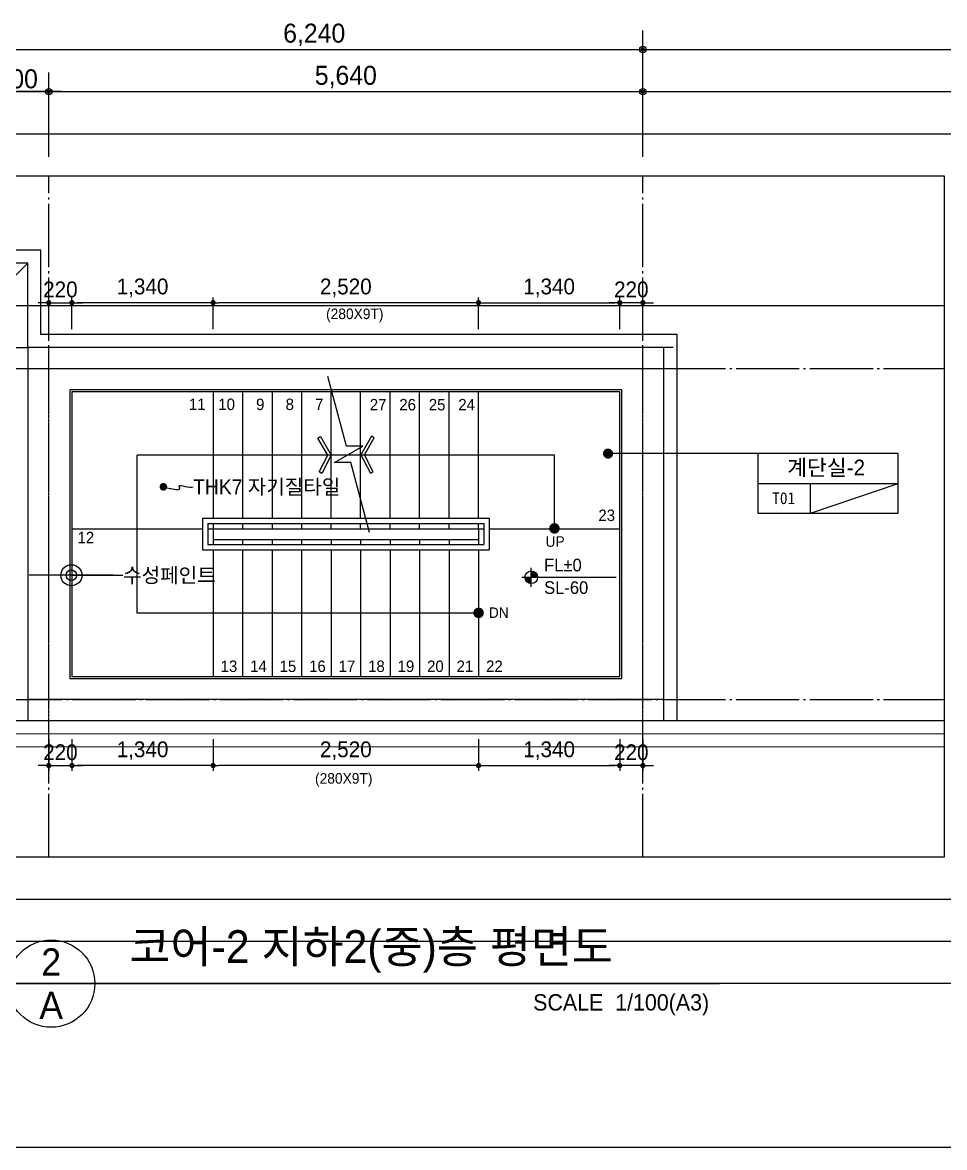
# Model space of a CAD drawing. Header units: millimetres. Extents: x 252711992 to 505989238, y 504776675 to 1009617600.
# Drawn here: x 252946679 to 252955433, y 504818337 to 504829013 of the extents above; entities that cross this region are included whole.
import ezdxf
from ezdxf.enums import TextEntityAlignment as Align
from ezdxf.xclip import XClip

# ---------------------------------------------------------------- set-up
doc = ezdxf.new("R2010")
doc.units = ezdxf.units.MM
doc.header["$XCLIPFRAME"] = 0
doc.linetypes.add('CEN', pattern=[35, 30, -2, 1, -2])
for name, color, linetype in [('$ZCDB_AUDIT_GENERATED_600D18', 7, 'Continuous'), ('0KD DIM', 7, 'Continuous'), ('4A.TEC CEN', 1, 'CEN'), ('4A.TEC CEN 보조1', 14, 'CEN'), ('4A.TEC ELE 4', 9, 'Continuous'), ('4A.TEC IND', 7, 'Continuous'), ('4A.TEC TEXT', 7, 'Continuous'), ('4A.TEC TEXT 1', 3, 'Continuous'), ('4A.TEC TEXT 2', 3, 'Continuous'), ('4A.TEC 기둥', 2, 'Continuous'), ('4A.TEC 마감선 2', 5, 'Continuous'), ('4A.TEC 벽체 1', 2, 'Continuous'), ('4A.TEC 벽체 3', 4, 'Continuous'), ('4A.TEC 벽체 4', 7, 'Continuous'), ('4A.TEC 심볼', 7, 'Continuous'), ('CEN', 1, 'CEN'), ('LEV', 7, 'Continuous'), ('ROM', 7, 'Continuous'), ('SYM', 1, 'Continuous'), ('TEXT', 7, 'Continuous'), ('㈜SE&C TEXT', 7, 'Continuous')]:
    doc.layers.add(name, color=color, linetype=linetype)
doc.layers.add('DEFPOINT', color=135, linetype='Continuous', plot=False)
doc.styles.add('1', font='')
doc.styles.add('나눔고딕', font='')
doc.styles.add('돋움', font='')
doc.styles.add('돋음체', font='')
doc.styles.get('1').set_extended_font_data('DotumChe')
doc.styles.get('나눔고딕').set_extended_font_data('Dotum')
doc.styles.get('돋움').set_extended_font_data('Dotum')
doc.styles.get('돋음체').set_extended_font_data('Dotum')
doc.dimstyles.new('DIM_600(외부치수)', dxfattribs={"dimscale": 400, "dimtxt": 3.3, "dimasz": 1, "dimexe": 2, "dimexo": 2, "dimgap": 1, "dimtad": 1, "dimdec": 0, "dimdsep": 46, "dimlunit": 6, "dimtxsty": '나눔고딕', "dimblk1": 'DIMDOT', "dimblk2": 'DIMDOT', "dimsah": 1, "dimcen": 2.5, "dimdle": 1.5, "dimclrd": 8, "dimclre": 8, "dimclrt": 3, "dimadec": 0, "dimazin": 0, "dimtfac": 1, "dimtdec": 0, "dimtix": 1, "dimtmove": 2, "dimatfit": 3, "dimldrblk": 'DIMDOT', "dimfxl": 1, "dimtvp": 1, "dimtolj": 1, "dimtzin": 0, "dimarcsym": 0})
doc.dimstyles.new('DIM_80(외부치수)', dxfattribs={"dimscale": 40, "dimtxt": 3.3, "dimasz": 1, "dimexe": 2, "dimexo": 2, "dimgap": 1, "dimtad": 1, "dimdec": 0, "dimdsep": 46, "dimlunit": 6, "dimtxsty": '돋움', "dimblk1": 'DIMDOT', "dimblk2": 'DIMDOT', "dimsah": 1, "dimcen": 2.5, "dimdle": 1.5, "dimclrd": 1, "dimclre": 7, "dimclrt": 2, "dimadec": 0, "dimazin": 0, "dimtfac": 1, "dimtdec": 0, "dimtix": 1, "dimtmove": 2, "dimatfit": 3, "dimldrblk": 'DIMDOT', "dimfxl": 1, "dimtvp": 1, "dimtolj": 1, "dimtzin": 0, "dimarcsym": 0})
doc.dimstyles.new('KD DIM 1', dxfattribs={"dimscale": 50, "dimtxt": 3, "dimasz": 1, "dimexe": 1, "dimexo": 1, "dimgap": 1, "dimtad": 1, "dimdec": 0, "dimzin": 0, "dimdsep": 46, "dimlunit": 6, "dimtxsty": '돋음체', "dimblk": 'DOT', "dimcen": 3, "dimdle": 1, "dimclrd": 256, "dimclre": 256, "dimclrt": 3, "dimazin": 0, "dimtfac": 1, "dimtdec": 0, "dimtix": 1, "dimtmove": 2, "dimatfit": 3, "dimldrblk": 'OBLIQUE', "dimfxl": 1, "dimtvp": 0.8333, "dimtolj": 1, "dimtzin": 0, "dimarcsym": 0})

# ---------------------------------------------------------------- blocks, each defined once
blk = doc.blocks.new('DIMDOT')
at = {"color": 0}
blk.add_line((-2, 0), (2, 0), dxfattribs=at)
for radius in [0.5, 0.25]:
    blk.add_circle((0, 0), radius, dxfattribs=at)
blk = doc.blocks.new('*D189')
at = {"layer": '$ZCDB_AUDIT_GENERATED_600D18', "color": 8, "lineweight": -2, "transparency": 16777216}
for p, q in [((252946329, 504827737), (252946329, 504828937)), ((252952569, 504827737), (252952569, 504828937)), ((252946389, 504828757), (252952509, 504828757))]:
    blk.add_line(p, q, dxfattribs=at)
at = {"layer": 'Defpoints', "color": 0, "transparency": 16777216}
for p in [(252952569, 504828757), (252946329, 504827557), (252952569, 504827557, 0)]:
    blk.add_point(p, dxfattribs=at)
at = {"layer": '$ZCDB_AUDIT_GENERATED_600D18', "color": 8, "lineweight": -2, "transparency": 16777216, "xscale": 60, "yscale": 60, "zscale": 60, "rotation": 180}
blk.add_blockref('DIMDOT', (252946329, 504828757), dxfattribs=at)
at = {"layer": '$ZCDB_AUDIT_GENERATED_600D18', "color": 8, "lineweight": -2, "transparency": 16777216, "xscale": 60, "yscale": 60, "zscale": 60}
blk.add_blockref('DIMDOT', (252952569, 504828757), dxfattribs=at)
at = {"layer": '$ZCDB_AUDIT_GENERATED_600D18', "color": 3, "transparency": 16777216, "insert": (252949449, 504828895), "char_height": 180, "attachment_point": 5, "style": '나눔고딕'}
blk.add_mtext('\\A1;6,240', dxfattribs=at)
blk = doc.blocks.new('*D190')
at = {"layer": '$ZCDB_AUDIT_GENERATED_600D18', "color": 8, "lineweight": -2, "transparency": 16777216}
for p, q in [((252946329, 504827737, 0), (252946329, 504828537, 0)), ((252946929, 504827737, 0), (252946929, 504828537, 0)), ((252946869, 504828357, 0), (252946389, 504828357, 0))]:
    blk.add_line(p, q, dxfattribs=at)
at = {"layer": 'Defpoints', "color": 0, "transparency": 16777216}
for p in [(252946329, 504828357, 0), (252946329, 504827557, 5000), (252946929, 504827557, 0)]:
    blk.add_point(p, dxfattribs=at)
at = {"layer": '$ZCDB_AUDIT_GENERATED_600D18', "color": 8, "lineweight": -2, "transparency": 16777216, "xscale": 60, "yscale": 60, "zscale": 60, "rotation": 180}
blk.add_blockref('DIMDOT', (252946329, 504828357, 0), dxfattribs=at)
at = {"layer": '$ZCDB_AUDIT_GENERATED_600D18', "color": 8, "lineweight": -2, "transparency": 16777216, "xscale": 60, "yscale": 60, "zscale": 60}
blk.add_blockref('DIMDOT', (252946929, 504828357, 0), dxfattribs=at)
at = {"layer": '$ZCDB_AUDIT_GENERATED_600D18', "color": 3, "transparency": 16777216, "insert": (252946629, 504828477, 0), "char_height": 180, "attachment_point": 5, "style": '나눔고딕'}
blk.add_mtext('\\A1;600', dxfattribs=at)
blk = doc.blocks.new('dwgFD3B')
at = {"layer": '4A.TEC CEN', "color": 250, "ltscale": 500}
blk.add_line((49194.51, -103936.83, -3333.33), (358000, -103936.83, -3333.33), dxfattribs=at)
blk = doc.blocks.new('*D188')
at = {"layer": '$ZCDB_AUDIT_GENERATED_600D18', "color": 8, "lineweight": -2, "transparency": 16777216}
for p, q in [((252946929, 504827737, 0), (252946929, 504828537, 0)), ((252952569, 504827737, 0), (252952569, 504828537, 0)), ((252946989, 504828357, 0), (252952509, 504828357, 0))]:
    blk.add_line(p, q, dxfattribs=at)
at = {"layer": 'Defpoints', "color": 0, "transparency": 16777216}
for p in [(252952569, 504828357, 0), (252946929, 504827557, 0), (252952569, 504827557, 47000)]:
    blk.add_point(p, dxfattribs=at)
at = {"layer": '$ZCDB_AUDIT_GENERATED_600D18', "color": 8, "lineweight": -2, "transparency": 16777216, "xscale": 60, "yscale": 60, "zscale": 60, "rotation": 180}
blk.add_blockref('DIMDOT', (252946929, 504828357, 0), dxfattribs=at)
at = {"layer": '$ZCDB_AUDIT_GENERATED_600D18', "color": 8, "lineweight": -2, "transparency": 16777216, "xscale": 60, "yscale": 60, "zscale": 60}
blk.add_blockref('DIMDOT', (252952569, 504828357, 0), dxfattribs=at)
at = {"layer": '$ZCDB_AUDIT_GENERATED_600D18', "color": 3, "transparency": 16777216, "insert": (252949749, 504828495, 0), "char_height": 180, "attachment_point": 5, "style": '나눔고딕'}
blk.add_mtext('\\A1;5,640', dxfattribs=at)
blk = doc.blocks.new('c1')
at = {"layer": '4A.TEC 기둥'}
blk.add_lwpolyline([(1156776, -1012079), (1157576, -1012079), (1157576, -1011279), (1156776, -1011279)], close=True, dxfattribs=at)
at = {"layer": 'DEFPOINT'}
blk.add_line((1156776, -1012079), (1157576, -1011279), dxfattribs=at)
blk = doc.blocks.new('_Dot')
at = {"color": 0, "linetype": 'ByBlock', "lineweight": -2}
blk.add_line((-0.5, 0), (-1, 0), dxfattribs=at)
at = {"color": 0, "linetype": 'ByBlock', "const_width": 0.5}
blk.add_lwpolyline([(-0.25, 0, 1), (0.25, 0, 1)], format="xyb", close=True, dxfattribs=at)
blk = doc.blocks.new('*D687')
at = {"layer": '0KD DIM', "lineweight": -2, "transparency": 16777216}
for p, q in [((252948489, 504826104, 0), (252948489, 504826404, 0)), ((252950959, 504826354, 0), (252948539, 504826354, 0)), ((252951009, 504826104, 0), (252951009, 504826404, 0))]:
    blk.add_line(p, q, dxfattribs=at)
at = {"layer": 'Defpoints', "color": 0, "transparency": 16777216}
for p in [(252948489, 504826354, 0), (252948489, 504826054), (252951009, 504826054, 0)]:
    blk.add_point(p, dxfattribs=at)
at = {"layer": '0KD DIM', "lineweight": -2, "transparency": 16777216, "xscale": 50, "yscale": 50, "zscale": 50, "rotation": 180}
blk.add_blockref('_Dot', (252948489, 504826354, 0), dxfattribs=at)
at = {"layer": '0KD DIM', "lineweight": -2, "transparency": 16777216, "xscale": 50, "yscale": 50, "zscale": 50}
blk.add_blockref('_Dot', (252951009, 504826354, 0), dxfattribs=at)
at = {"layer": '0KD DIM', "color": 3, "transparency": 16777216, "insert": (252949749, 504826494, 0), "char_height": 150, "attachment_point": 5, "style": '돋음체'}
blk.add_mtext('\\A1;2,520', dxfattribs=at)
blk = doc.blocks.new('_OBLIQUE')
at = {"color": 0, "linetype": 'ByBlock'}
blk.add_line((-0.5, -0.5), (0.5, 0.5), dxfattribs=at)
blk = doc.blocks.new('*D688')
at = {"layer": '0KD DIM', "lineweight": -2, "transparency": 16777216}
for p, q in [((252951009, 504826104, 0), (252951009, 504826404, 0)), ((252951059, 504826354, 0), (252952299, 504826354, 0)), ((252952349, 504826104, 0), (252952349, 504826404, 0))]:
    blk.add_line(p, q, dxfattribs=at)
at = {"layer": 'Defpoints', "color": 0, "transparency": 16777216}
for p in [(252952349, 504826354, 0), (252951009, 504826054, 0), (252952349, 504826054, 0)]:
    blk.add_point(p, dxfattribs=at)
at = {"layer": '0KD DIM', "lineweight": -2, "transparency": 16777216, "xscale": 50, "yscale": 50, "zscale": 50, "rotation": 180}
blk.add_blockref('_Dot', (252951009, 504826354, 0), dxfattribs=at)
at = {"layer": '0KD DIM', "lineweight": -2, "transparency": 16777216, "xscale": 50, "yscale": 50, "zscale": 50}
blk.add_blockref('_Dot', (252952349, 504826354, 0), dxfattribs=at)
at = {"layer": '0KD DIM', "color": 3, "transparency": 16777216, "insert": (252951679, 504826494, 0), "char_height": 150, "attachment_point": 5, "style": '돋음체'}
blk.add_mtext('\\A1;1,340', dxfattribs=at)
blk = doc.blocks.new('*D689')
at = {"layer": '0KD DIM', "lineweight": -2, "transparency": 16777216}
for p, q in [((252947149, 504826104, 0), (252947149, 504826404, 0)), ((252948439, 504826354, 0), (252947199, 504826354, 0)), ((252948489, 504826104, 0), (252948489, 504826404, 0))]:
    blk.add_line(p, q, dxfattribs=at)
at = {"layer": 'Defpoints', "color": 0, "transparency": 16777216}
for p in [(252947149, 504826354, 0), (252947149, 504826054, 0), (252948489, 504826054, 0)]:
    blk.add_point(p, dxfattribs=at)
at = {"layer": '0KD DIM', "lineweight": -2, "transparency": 16777216, "xscale": 50, "yscale": 50, "zscale": 50, "rotation": 180}
blk.add_blockref('_Dot', (252947149, 504826354, 0), dxfattribs=at)
at = {"layer": '0KD DIM', "lineweight": -2, "transparency": 16777216, "xscale": 50, "yscale": 50, "zscale": 50}
blk.add_blockref('_Dot', (252948489, 504826354, 0), dxfattribs=at)
at = {"layer": '0KD DIM', "color": 3, "transparency": 16777216, "insert": (252947819, 504826494, 0), "char_height": 150, "attachment_point": 5, "style": '돋음체'}
blk.add_mtext('\\A1;1,340', dxfattribs=at)
blk = doc.blocks.new('*D690')
at = {"layer": '0KD DIM', "lineweight": -2, "transparency": 16777216}
for p, q in [((252952299, 504826354, 0), (252952249, 504826354, 0)), ((252952349, 504826104, 0), (252952349, 504826404, 0)), ((252952569, 504826354, 0), (252952349, 504826354, 0)), ((252952569, 504826104, 0), (252952569, 504826404, 0)), ((252952619, 504826354, 0), (252952669, 504826354, 0))]:
    blk.add_line(p, q, dxfattribs=at)
at = {"layer": 'Defpoints', "color": 0, "transparency": 16777216}
for p in [(252952349, 504826354, 0), (252952349, 504826054, 0), (252952569, 504826054, 0)]:
    blk.add_point(p, dxfattribs=at)
at = {"layer": '0KD DIM', "lineweight": -2, "transparency": 16777216, "xscale": 50, "yscale": 50, "zscale": 50}
blk.add_blockref('_Dot', (252952349, 504826354, 0), dxfattribs=at)
at = {"layer": '0KD DIM', "lineweight": -2, "transparency": 16777216, "xscale": 50, "yscale": 50, "zscale": 50, "rotation": 180}
blk.add_blockref('_Dot', (252952569, 504826354, 0), dxfattribs=at)
at = {"layer": '0KD DIM', "color": 3, "transparency": 16777216, "insert": (252952459, 504826479, 0), "char_height": 150, "attachment_point": 5, "style": '돋음체'}
blk.add_mtext('\\A1;220', dxfattribs=at)
blk = doc.blocks.new('A$C6C9969DE')
at = {"layer": 'ROM', "color": 0, "linetype": 'Continuous'}
for p, q in [((0, 510), (2400, 510)), ((900, 0), (900, 510))]:
    blk.add_line(p, q, dxfattribs=at)
blk.add_lwpolyline([(0, 0), (2400, 0), (2400, 1020), (0, 1020)], close=True, dxfattribs=at)
blk = doc.blocks.new('A$C3A5201BD')
at = {"layer": 'LEV'}
h = blk.add_hatch(color=256, dxfattribs=at)
h.paths.add_polyline_path([(200, 200), (335, 200, 0.414214), (200, 335)])
h.paths.add_polyline_path([(200, 65), (200, 200), (65, 200, 0.414214)])
at = {"layer": 'LEV', "color": 7}
for p, q in [((200, 0), (200, 400)), ((0, 200), (2007, 200)), ((0, 200), (400, 200))]:
    blk.add_line(p, q, dxfattribs=at)
blk.add_circle((200, 200), 135, dxfattribs=at)
blk = doc.blocks.new('A$C12ed4f0f')
at = {"layer": 'CEN'}
blk.add_lwpolyline([(36, 118), (107, 101), (153, 94), (180, 93), (192, 98), (193, 105), (189, 114), (185, 122), (184, 128), (191, 130), (204, 129), (222, 126), (243, 122), (265, 118), (286, 115), (304, 114), (318, 118)], dxfattribs=at)
at = {"layer": '㈜SE&C TEXT', "color": 1, "const_width": 35.9}
blk.add_lwpolyline([(18, 118, -1), (54, 118, -1)], format="xyb", close=True, dxfattribs=at)
at = {"layer": '4A.TEC TEXT', "style": '돋움'}
blk.add_text('THK7 자기질타일', height=140, dxfattribs=at).set_placement((318, 118), align=Align.MIDDLE_LEFT)
blk = doc.blocks.new('*D691')
at = {"layer": '0KD DIM', "lineweight": -2, "transparency": 16777216}
for p, q in [((252946879, 504826354, 0), (252946829, 504826354, 0)), ((252946929, 504826104, 0), (252946929, 504826404, 0)), ((252946929, 504826354, 0), (252947149, 504826354, 0)), ((252947149, 504826104, 0), (252947149, 504826404, 0)), ((252947199, 504826354, 0), (252947249, 504826354, 0))]:
    blk.add_line(p, q, dxfattribs=at)
at = {"layer": 'Defpoints', "color": 0, "transparency": 16777216}
for p in [(252947149, 504826354, 0), (252946929, 504826054, 0), (252947149, 504826054, 0)]:
    blk.add_point(p, dxfattribs=at)
at = {"layer": '0KD DIM', "lineweight": -2, "transparency": 16777216, "xscale": 50, "yscale": 50, "zscale": 50}
blk.add_blockref('_Dot', (252946929, 504826354, 0), dxfattribs=at)
at = {"layer": '0KD DIM', "lineweight": -2, "transparency": 16777216, "xscale": 50, "yscale": 50, "zscale": 50, "rotation": 180}
blk.add_blockref('_Dot', (252947149, 504826354, 0), dxfattribs=at)
at = {"layer": '0KD DIM', "color": 3, "transparency": 16777216, "insert": (252947039, 504826479, 0), "char_height": 150, "attachment_point": 5, "style": '돋음체'}
blk.add_mtext('\\A1;220', dxfattribs=at)
blk = doc.blocks.new('*D836')
at = {"layer": '$ZCDB_AUDIT_GENERATED_600D18', "color": 8, "lineweight": -2, "transparency": 16777216}
for p, q in [((252955609, 504826328), (252956409, 504826328)), ((252956229, 504826268), (252956229, 504825788)), ((252955609, 504825728), (252956409, 504825728))]:
    blk.add_line(p, q, dxfattribs=at)
at = {"layer": 'Defpoints', "color": 0, "transparency": 16777216}
for p in [(252955429, 504826328, 0), (252955429, 504825728, 0), (252956229, 504825728)]:
    blk.add_point(p, dxfattribs=at)
at = {"layer": '$ZCDB_AUDIT_GENERATED_600D18', "color": 8, "lineweight": -2, "transparency": 16777216, "xscale": 60, "yscale": 60, "zscale": 60}
for p, rotation in [((252956229, 504826328), 90), ((252956229, 504825728), 270)]:
    blk.add_blockref('DIMDOT', p, dxfattribs=dict(at, rotation=rotation))
at = {"layer": '$ZCDB_AUDIT_GENERATED_600D18', "color": 3, "transparency": 16777216, "insert": (252956109, 504826028), "char_height": 180, "attachment_point": 5, "rotation": 90, "style": '나눔고딕'}
blk.add_mtext('\\A1;600', dxfattribs=at)
blk = doc.blocks.new('*D837')
at = {"layer": '$ZCDB_AUDIT_GENERATED_600D18', "color": 8, "lineweight": -2, "transparency": 16777216}
for p, q in [((252955609, 504825728), (252956409, 504825728)), ((252956229, 504822648), (252956229, 504825668)), ((252955609, 504822588), (252956409, 504822588))]:
    blk.add_line(p, q, dxfattribs=at)
at = {"layer": 'Defpoints', "color": 0, "transparency": 16777216}
for p in [(252955429, 504825728, 0), (252956229, 504825728), (252955429, 504822588, 0)]:
    blk.add_point(p, dxfattribs=at)
at = {"layer": '$ZCDB_AUDIT_GENERATED_600D18', "color": 8, "lineweight": -2, "transparency": 16777216, "xscale": 60, "yscale": 60, "zscale": 60}
for p, rotation in [((252956229, 504825728), 90), ((252956229, 504822588), 270)]:
    blk.add_blockref('DIMDOT', p, dxfattribs=dict(at, rotation=rotation))
at = {"layer": '$ZCDB_AUDIT_GENERATED_600D18', "color": 3, "transparency": 16777216, "insert": (252956092, 504824158), "char_height": 180, "attachment_point": 5, "rotation": 90, "style": '나눔고딕'}
blk.add_mtext('\\A1;3,140', dxfattribs=at)
blk = doc.blocks.new('*D838')
at = {"layer": '$ZCDB_AUDIT_GENERATED_600D18', "color": 8, "lineweight": -2, "transparency": 16777216}
for p, q in [((252955609, 504826328), (252956809, 504826328)), ((252956629, 504826268), (252956629, 504822648)), ((252955609, 504822588), (252956809, 504822588))]:
    blk.add_line(p, q, dxfattribs=at)
at = {"layer": 'Defpoints', "color": 0, "transparency": 16777216}
for p in [(252955429, 504826328, 0), (252955429, 504822588, 0), (252956629, 504822588)]:
    blk.add_point(p, dxfattribs=at)
at = {"layer": '$ZCDB_AUDIT_GENERATED_600D18', "color": 8, "lineweight": -2, "transparency": 16777216, "xscale": 60, "yscale": 60, "zscale": 60}
for p, rotation in [((252956629, 504826328), 90), ((252956629, 504822588), 270)]:
    blk.add_blockref('DIMDOT', p, dxfattribs=dict(at, rotation=rotation))
at = {"layer": '$ZCDB_AUDIT_GENERATED_600D18', "color": 3, "transparency": 16777216, "insert": (252956492, 504824458), "char_height": 180, "attachment_point": 5, "rotation": 90, "style": '나눔고딕'}
blk.add_mtext('\\A1;3,740', dxfattribs=at)
blk = doc.blocks.new('*D1197')
at = {"layer": '0KD DIM', "lineweight": -2, "transparency": 16777216}
for p, q in [((252948489, 504822212), (252948489, 504821912)), ((252951009, 504822212), (252951009, 504821912)), ((252950959, 504821962), (252948539, 504821962))]:
    blk.add_line(p, q, dxfattribs=at)
at = {"layer": 'Defpoints', "color": 0, "transparency": 16777216}
for p in [(252948489, 504822262, 0), (252951009, 504822262, 5000), (252948489, 504821962)]:
    blk.add_point(p, dxfattribs=at)
at = {"layer": '0KD DIM', "lineweight": -2, "transparency": 16777216, "xscale": 50, "yscale": 50, "zscale": 50, "rotation": 180}
blk.add_blockref('_Dot', (252948489, 504821962), dxfattribs=at)
at = {"layer": '0KD DIM', "lineweight": -2, "transparency": 16777216, "xscale": 50, "yscale": 50, "zscale": 50}
blk.add_blockref('_Dot', (252951009, 504821962), dxfattribs=at)
at = {"layer": '0KD DIM', "color": 3, "transparency": 16777216, "insert": (252949749, 504822102), "char_height": 150, "attachment_point": 5, "style": '돋음체'}
blk.add_mtext('\\A1;2,520', dxfattribs=at)
blk = doc.blocks.new('*D1198')
at = {"layer": '0KD DIM', "lineweight": -2, "transparency": 16777216}
for p, q in [((252951009, 504822212), (252951009, 504821912)), ((252952349, 504822212), (252952349, 504821912)), ((252951059, 504821962), (252952299, 504821962))]:
    blk.add_line(p, q, dxfattribs=at)
at = {"layer": 'Defpoints', "color": 0, "transparency": 16777216}
for p in [(252951009, 504822262, 5000), (252952349, 504822262), (252952349, 504821962)]:
    blk.add_point(p, dxfattribs=at)
at = {"layer": '0KD DIM', "lineweight": -2, "transparency": 16777216, "xscale": 50, "yscale": 50, "zscale": 50, "rotation": 180}
blk.add_blockref('_Dot', (252951009, 504821962), dxfattribs=at)
at = {"layer": '0KD DIM', "lineweight": -2, "transparency": 16777216, "xscale": 50, "yscale": 50, "zscale": 50}
blk.add_blockref('_Dot', (252952349, 504821962), dxfattribs=at)
at = {"layer": '0KD DIM', "color": 3, "transparency": 16777216, "insert": (252951679, 504822102), "char_height": 150, "attachment_point": 5, "style": '돋음체'}
blk.add_mtext('\\A1;1,340', dxfattribs=at)
blk = doc.blocks.new('*D1199')
at = {"layer": '0KD DIM', "lineweight": -2, "transparency": 16777216}
for p, q in [((252947149, 504822212), (252947149, 504821912)), ((252948489, 504822212), (252948489, 504821912)), ((252948439, 504821962), (252947199, 504821962))]:
    blk.add_line(p, q, dxfattribs=at)
at = {"layer": 'Defpoints', "color": 0, "transparency": 16777216}
for p in [(252947149, 504822262), (252948489, 504822262), (252947149, 504821962)]:
    blk.add_point(p, dxfattribs=at)
at = {"layer": '0KD DIM', "lineweight": -2, "transparency": 16777216, "xscale": 50, "yscale": 50, "zscale": 50, "rotation": 180}
blk.add_blockref('_Dot', (252947149, 504821962), dxfattribs=at)
at = {"layer": '0KD DIM', "lineweight": -2, "transparency": 16777216, "xscale": 50, "yscale": 50, "zscale": 50}
blk.add_blockref('_Dot', (252948489, 504821962), dxfattribs=at)
at = {"layer": '0KD DIM', "color": 3, "transparency": 16777216, "insert": (252947819, 504822102), "char_height": 150, "attachment_point": 5, "style": '돋음체'}
blk.add_mtext('\\A1;1,340', dxfattribs=at)
blk = doc.blocks.new('*D1200')
at = {"layer": '0KD DIM', "lineweight": -2, "transparency": 16777216}
for p, q in [((252952349, 504822212), (252952349, 504821912)), ((252952569, 504822212), (252952569, 504821912)), ((252952299, 504821962), (252952249, 504821962)), ((252952569, 504821962), (252952349, 504821962)), ((252952619, 504821962), (252952669, 504821962))]:
    blk.add_line(p, q, dxfattribs=at)
at = {"layer": 'Defpoints', "color": 0, "transparency": 16777216}
for p in [(252952349, 504822262), (252952569, 504822262), (252952349, 504821962)]:
    blk.add_point(p, dxfattribs=at)
at = {"layer": '0KD DIM', "lineweight": -2, "transparency": 16777216, "xscale": 50, "yscale": 50, "zscale": 50}
blk.add_blockref('_Dot', (252952349, 504821962), dxfattribs=at)
at = {"layer": '0KD DIM', "lineweight": -2, "transparency": 16777216, "xscale": 50, "yscale": 50, "zscale": 50, "rotation": 180}
blk.add_blockref('_Dot', (252952569, 504821962), dxfattribs=at)
at = {"layer": '0KD DIM', "color": 3, "transparency": 16777216, "insert": (252952459, 504822087), "char_height": 150, "attachment_point": 5, "style": '돋음체'}
blk.add_mtext('\\A1;220', dxfattribs=at)
blk = doc.blocks.new('*D1201')
at = {"layer": '0KD DIM', "lineweight": -2, "transparency": 16777216}
for p, q in [((252946929, 504822212), (252946929, 504821912)), ((252947149, 504822212), (252947149, 504821912)), ((252946879, 504821962), (252946829, 504821962)), ((252946929, 504821962), (252947149, 504821962)), ((252947199, 504821962), (252947249, 504821962))]:
    blk.add_line(p, q, dxfattribs=at)
at = {"layer": 'Defpoints', "color": 0, "transparency": 16777216}
for p in [(252946929, 504822262), (252947149, 504822262), (252947149, 504821962)]:
    blk.add_point(p, dxfattribs=at)
at = {"layer": '0KD DIM', "lineweight": -2, "transparency": 16777216, "xscale": 50, "yscale": 50, "zscale": 50}
blk.add_blockref('_Dot', (252946929, 504821962), dxfattribs=at)
at = {"layer": '0KD DIM', "lineweight": -2, "transparency": 16777216, "xscale": 50, "yscale": 50, "zscale": 50, "rotation": 180}
blk.add_blockref('_Dot', (252947149, 504821962), dxfattribs=at)
at = {"layer": '0KD DIM', "color": 3, "transparency": 16777216, "insert": (252947039, 504822087), "char_height": 150, "attachment_point": 5, "style": '돋음체'}
blk.add_mtext('\\A1;220', dxfattribs=at)
blk = doc.blocks.new('A$C3bbbb777')
at = {"layer": '4A.TEC TEXT', "style": '돋움'}
blk.add_text('수성페인트', height=140, dxfattribs=at).set_placement((491, 110), align=Align.MIDDLE_LEFT)
at = {"layer": '㈜SE&C TEXT', "color": 1}
blk.add_leader([(0, 110, 0), (488, 110)], dimstyle='DIM_80(외부치수)', override={"dimasz": 5, "dimtad": 0}, dxfattribs=at)

msp = doc.modelspace()

# ---------------------------------------------------------------- linework, layer by layer
msp.add_line((252954159.09, 504824355.34), (252954992.42, 504824638.67))
at = {"layer": '4A.TEC CEN', "ltscale": 20}
for p, q in [((252946929.24, 504821092.16), (252946929.24, 504827557.16)), ((252952569.24, 504821092.16), (252952569.24, 504827557.16)), ((252943654.04, 504825728.18), (252955429.04, 504825728.18)), ((252943654.04, 504822588.18), (252955429.04, 504822588.18))]:
    msp.add_line(p, q, dxfattribs=at)
at = {"layer": '4A.TEC CEN 보조1'}
for p, q in [((252946929.24, 504822388.18, -4999.55), (252946929.24, 504825928.18, -4999.55)), ((252952569.24, 504822388.18, -4999.55), (252952569.24, 504825928.18, -4999.55)), ((252946729.24, 504825728.18, -4999.55), (252952769.24, 504825728.18, -4999.55)), ((252946815.3, 504825728.18, -4999.55), (252952855.3, 504825728.18, -4999.55)), ((252952769.24, 504822588.18, -4999.55), (252946729.24, 504822588.18, -4999.55))]:
    msp.add_line(p, q, dxfattribs=at)
at = {"layer": '4A.TEC ELE 4', "color": 8, "ltscale": 0.3}
for p, q in [((252948489.24, 504825508.18, -4999.55), (252948489.24, 504824308.18, -4999.55)), ((252948769.24, 504825508.18, -4999.55), (252948769.24, 504824308.18, -4999.55)), ((252949049.24, 504825508.18, -4999.55), (252949049.24, 504824308.18, -4999.55)), ((252949609.24, 504824308.18, -4999.55), (252949609.24, 504825508.18, -4999.55)), ((252949889.24, 504824308.18, -4999.55), (252949889.24, 504825508.18, -4999.55)), ((252950169.24, 504824308.18, -4999.55), (252950169.24, 504825508.18, -4999.55)), ((252950449.24, 504824308.18, -4999.55), (252950449.24, 504825508.18, -4999.55)), ((252950729.24, 504824308.18, -4999.55), (252950729.24, 504825508.18, -4999.55)), ((252951009.24, 504824308.18, -4999.55), (252951009.24, 504825508.18, -4999.55)), ((252948389.24, 504824308.18, -4999.55), (252948389.24, 504824008.18, -4999.55)), ((252948389.24, 504824308.18, -4999.55), (252951109.24, 504824308.18, -4999.55)), ((252951109.24, 504824308.18, -4999.55), (252951109.24, 504824008.18, -4999.55)), ((252947149.24, 504824208.18, -4999.55), (252948389.24, 504824208.18, -4999.55)), ((252948439.24, 504824258.18, -4999.55), (252948439.24, 504824058.18, -4999.55)), ((252948439.24, 504824258.18, -4999.55), (252951059.24, 504824258.18, -4999.55)), ((252948439.24, 504824208.18, -4999.55), (252951059.24, 504824208.18, -4999.55)), ((252948489.24, 504824258.18, -4999.55), (252948489.24, 504824208.18, -4999.55)), ((252948489.24, 504824258.18, -4999.55), (252948489.24, 504824058.18, -4999.55)), ((252948769.24, 504824258.18, -4999.55), (252948769.24, 504824208.18, -4999.55)), ((252949049.24, 504824258.18, -4999.55), (252949049.24, 504824208.18, -4999.55)), ((252951009.24, 504824208.18, -4999.55), (252951009.24, 504824058.18, -4999.55)), ((252951059.24, 504824258.18, -4999.55), (252951059.24, 504824058.18, -4999.55)), ((252951109.24, 504824208.18, -4999.55), (252952349.24, 504824208.18, -4999.55)), ((252948489.24, 504824108.18, -4999.55), (252951009.24, 504824108.18, -4999.55)), ((252948489.24, 504824108.18, -4999.55), (252948489.24, 504824058.18, -4999.55)), ((252948769.24, 504824108.18, -4999.55), (252948769.24, 504824058.18, -4999.55)), ((252949049.24, 504824108.18, -4999.55), (252949049.24, 504824058.18, -4999.55)), ((252950169.24, 504824108.18, -4999.55), (252950169.24, 504824058.18, -4999.55)), ((252950449.24, 504824108.18, -4999.55), (252950449.24, 504824058.18, -4999.55)), ((252950729.24, 504824108.18, -4999.55), (252950729.24, 504824058.18, -4999.55)), ((252948389.24, 504824008.18, -4999.55), (252951109.24, 504824008.18, -4999.55)), ((252948439.24, 504824058.18, -4999.55), (252951059.24, 504824058.18, -4999.55)), ((252948489.24, 504824008.18, -4999.55), (252948489.24, 504822808.18, -4999.55)), ((252948769.24, 504824008.18, -4999.55), (252948769.24, 504822808.18, -4999.55)), ((252949049.24, 504824008.18, -4999.55), (252949049.24, 504822808.18, -4999.55)), ((252949329.24, 504824008.18, -4999.55), (252949329.24, 504822808.18, -4999.55)), ((252949609.24, 504824008.18, -4999.55), (252949609.24, 504822808.18, -4999.55)), ((252949889.24, 504824008.18, -4999.55), (252949889.24, 504822808.18, -4999.55)), ((252950169.24, 504824008.18, -4999.55), (252950169.24, 504822808.18, -4999.55)), ((252950449.24, 504824008.18, -4999.55), (252950449.24, 504822808.18, -4999.55)), ((252950729.24, 504824008.18, -4999.55), (252950729.24, 504822808.18, -4999.55)), ((252951009.24, 504824008.18, -4999.55), (252951009.24, 504822808.18, -4999.55))]:
    msp.add_line(p, q, dxfattribs=at)
at = {"layer": '4A.TEC ELE 4', "color": 8}
for p, q in [((252949329.24, 504825508.18, -4999.55), (252949329.24, 504824308.18, -4999.55)), ((252949609.24, 504824208.18, -4999.55), (252949609.24, 504824258.18, -4999.55)), ((252949609.24, 504824108.18, -4999.55), (252949609.24, 504824058.18, -4999.55))]:
    msp.add_line(p, q, dxfattribs=at)
at = {"layer": '4A.TEC ELE 4', "color": 8, "ltscale": 0.02}
for p, q in [((252949329.24, 504824258.18, -4999.55), (252949329.24, 504824208.18, -4999.55)), ((252949329.24, 504824108.18, -4999.55), (252949329.24, 504824058.18, -4999.55))]:
    msp.add_line(p, q, dxfattribs=at)
at = {"layer": '4A.TEC ELE 4', "color": 8, "ltscale": 0.2}
for p, q in [((252949889.24, 504824208.18, -4999.55), (252949889.24, 504824258.18, -4999.55)), ((252950169.24, 504824208.18, -4999.55), (252950169.24, 504824258.18, -4999.55)), ((252950449.24, 504824208.18, -4999.55), (252950449.24, 504824258.18, -4999.55)), ((252950729.24, 504824208.18, -4999.55), (252950729.24, 504824258.18, -4999.55)), ((252951009.24, 504824208.18, -4999.55), (252951009.24, 504824258.18, -4999.55)), ((252949889.24, 504824108.18, -4999.55), (252949889.24, 504824058.18, -4999.55))]:
    msp.add_line(p, q, dxfattribs=at)
at = {"layer": '4A.TEC ELE 4', "color": 8, "ltscale": 0.3, "elevation": -4999.55}
msp.add_lwpolyline([(252949974.7, 504824173.5), (252949796.87, 504824837.17), (252949641.58, 504824837.17), (252949910.55, 504824992.46), (252949755.26, 504824992.46), (252949578.12, 504825653.57)], dxfattribs=at)
at = {"layer": '4A.TEC IND', "color": 8}
for p, q in [((252951729.24, 504824905.68, -4999.55), (252947769.24, 504824905.67, -4999.55)), ((252947769.24, 504823408.97, -4999.55), (252947769.24, 504824905.67, -4999.55)), ((252951729.24, 504824208.18, -4999.55), (252951729.24, 504824905.68, -4999.55)), ((252951019.24, 504823408.97, -4999.55), (252947769.24, 504823408.97, -4999.55))]:
    msp.add_line(p, q, dxfattribs=at)
at = {"layer": '4A.TEC IND', "color": 8, "elevation": -4999.55}
for points in [[(252949520.49, 504824733.57), (252949495.71, 504824747.87), (252949577.65, 504824908.18), (252949484.74, 504825069.09), (252949509.52, 504825083.39), (252949610.68, 504824908.18)], [(252949982.33, 504824736.07), (252950007.1, 504824750.37), (252949925.17, 504824910.68), (252950018.07, 504825071.59), (252949993.29, 504825085.89), (252949892.13, 504824910.68)]]:
    msp.add_lwpolyline(points, close=True, dxfattribs=at)
at = {"layer": '4A.TEC IND', "const_width": 50, "elevation": -4999.55}
for points in [[(252951704.24, 504824212.38, -1), (252951754.24, 504824212.38, -1)], [(252950984.24, 504823410.68, -1), (252951034.24, 504823410.68, -1)]]:
    msp.add_lwpolyline(points, format="xyb", close=True, dxfattribs=at)
at = {"layer": '4A.TEC 마감선 2'}
for p, q in [((252952349.24, 504825508.18, -4999.55), (252947149.24, 504825508.18, -4999.55)), ((252947149.24, 504825508.18, -4999.55), (252947149.24, 504822808.18, -4999.55)), ((252952349.24, 504822808.18, -4999.55), (252952349.24, 504825508.18, -4999.55)), ((252947149.24, 504822808.18, -4999.55), (252952349.24, 504822808.18, -4999.55))]:
    msp.add_line(p, q, dxfattribs=at)
at = {"layer": '4A.TEC 벽체 1'}
for p, q in [((252952769.24, 504825928.18, -4999.55), (252946729.24, 504825928.18, -4999.55)), ((252946729.24, 504825928.18, -4999.55), (252946729.24, 504822388.18, -4999.55)), ((252952855.3, 504825928.18, -4999.55), (252946815.3, 504825928.18, -4999.55)), ((252952769.24, 504822388.18, -4999.55), (252952769.24, 504825928.18, -4999.55)), ((252952369.24, 504825528.18, -4999.55), (252947129.24, 504825528.18, -4999.55)), ((252947129.24, 504825528.18, -4999.55), (252947129.24, 504822788.18, -4999.55)), ((252952369.24, 504822788.18, -4999.55), (252952369.24, 504825528.18, -4999.55)), ((252947129.24, 504822788.18, -4999.55), (252952369.24, 504822788.18, -4999.55)), ((252946729.24, 504822388.18, -4999.55), (252952769.24, 504822388.18, -4999.55))]:
    msp.add_line(p, q, dxfattribs=at)
at = {"layer": '4A.TEC 벽체 3', "elevation": -4999.55, "flags": 128}
for points in [[(252952894.24, 504822388.18), (252952894.24, 504826053.18), (252946854.24, 504826053.18), (252946854.24, 504826853.18), (252945929.24, 504826853.18)], [(252943654.04, 504822388.18), (252952769.24, 504822388.18)], [(252952769.24, 504822388.18), (252955429.04, 504822388.18)]]:
    msp.add_lwpolyline(points, dxfattribs=at)
at = {"layer": '4A.TEC 벽체 4', "color": 251, "lineweight": 0, "ltscale": 15, "elevation": -4999.55}
for points in [[(252943654.04, 504822263.18), (252952769.24, 504822263.18)], [(252952769.24, 504822263.18), (252955429.04, 504822263.18)], [(252943654.04, 504822138.18), (252952769.24, 504822138.18)], [(252952769.24, 504822138.18), (252955429.04, 504822138.18)]]:
    msp.add_lwpolyline(points, dxfattribs=at)
at = {"layer": '4A.TEC 심볼'}
msp.add_line((252946537.72, 504819892.16, 3333.33), (252953295.36, 504819892.16, 3333.33), dxfattribs=at)
msp.add_circle((252946951.72, 504819892.16, 3333.33), 414, dxfattribs=at)
at = {"layer": 'DEFPOINT'}
msp.add_line((252958191.54, 504818337.29, 3333.33), (252921991.54, 504818337.29, 3333.33), dxfattribs=at)
at = {"layer": 'DEFPOINT', "elevation": 3333.33}
for points in [[(252942454.04, 504828757.16), (252956629.04, 504828757.16), (252956629.04, 504819892.16), (252942454.04, 504819892.16)], [(252942854.04, 504828357.16), (252956229.04, 504828357.16), (252956229.04, 504820292.16), (252942854.04, 504820292.16)], [(252943254.04, 504827957.16), (252955829.04, 504827957.16), (252955829.04, 504820692.16), (252943254.04, 504820692.16)], [(252943654.04, 504827557.16), (252955429.04, 504827557.16), (252955429.04, 504821092.16), (252943654.04, 504821092.16)]]:
    msp.add_lwpolyline(points, close=True, dxfattribs=at)
at = {"layer": 'SYM'}
msp.add_lwpolyline([(252956087.23, 504823709.99, 0, 106.74, 0), (252956087.23, 504823257.12, 0, 0, 0), (252954774.28, 504823257.12, 0, 0, 0)], format="xyseb", dxfattribs=at)
at = {"layer": 'TEXT'}
msp.add_line((252953659.09, 504824922.01), (252952238.6, 504824922.01), dxfattribs=at)
at = {"layer": 'TEXT', "const_width": 47.82}
msp.add_lwpolyline([(252952238.6, 504824945.92, -1), (252952238.6, 504824898.1, -1)], format="xyb", close=True, dxfattribs=at)

# ---------------------------------------------------------------- block references
ref = msp.add_blockref('dwgFD3B', (252704521.61, 504930265.01, -1666.22))
XClip(ref).set_block_clipping_path([(239132.4286797941, -109172.850899756), (250907.4286811948, -102707.850900948)])
for name, p in [('A$C12ed4f0f', (252947981.25, 504824488.66)), ('A$C3bbbb777', (252947143.36, 504823657.57))]:
    msp.add_blockref(name, p)
at = {"layer": '4A.TEC 기둥'}
msp.add_blockref('c1', (251789153.57, 505838007.51, -4999.55), dxfattribs=at)
at = {"layer": 'LEV', "xscale": 0.4469841265468151, "yscale": 0.4469841265468151, "zscale": 0.4469841265468151}
msp.add_blockref('A$C3A5201BD', (252951419.54, 504823658.96), dxfattribs=at)
at = {"layer": 'TEXT', "xscale": 0.5555555568112274, "yscale": 0.5555555568112274, "zscale": 0.5555555568112274}
msp.add_blockref('A$C6C9969DE', (252953659.09, 504824355.34), dxfattribs=at)

# ---------------------------------------------------------------- texts
at = {"layer": '0KD DIM', "color": 3, "style": '돋음체'}
for p in [(252949833.89, 504826248.27, -4999.55), (252949729.15, 504821840.01, -9999.1)]:
    msp.add_text('(280X9T)', height=100, dxfattribs=at).set_placement(p, align=Align.MIDDLE_CENTER)
at = {"layer": '4A.TEC TEXT 1', "style": '돋음체'}
for s, p in [('UP', (252951644.88, 504824087.89)), ('DN', (252951106.29, 504823412.67))]:
    msp.add_text(s, height=100, dxfattribs=at).set_placement(p, align=Align.MIDDLE_LEFT)
at = {"layer": '4A.TEC TEXT 2', "color": 3, "style": '나눔고딕'}
msp.add_text('코어-2 지하2(중)층 평면도', height=310.5, dxfattribs=at).set_placement((252947694.61, 504819995.66, 3333.33), align=Align.BOTTOM_LEFT)
for s, p in [('2', (252946951.72, 504820099.16, 3333.33)), ('A', (252946951.72, 504819685.16, 3333.33))]:
    msp.add_text(s, height=258.75, dxfattribs=at).set_placement(p, align=Align.MIDDLE)
msp.add_text('SCALE  1/100(A3)', height=155.25, dxfattribs=at).set_placement((252953198.16, 504819590.52, 3333.33), align=Align.BOTTOM_RIGHT)
at = {"layer": 'LEV', "style": '돋움'}
for s, p in [('FL%%P0', (252951631.67, 504823804.27)), ('SL-60', (252951631.67, 504823590.06))]:
    msp.add_text(s, height=120, dxfattribs=at).set_placement(p)
at = {"layer": 'TEXT', "style": '나눔고딕'}
for s, height, p in [('11', 108.675, (252948416.2, 504825302.31, -9999.1)), ('10', 108.675, (252948696.2, 504825302.31, -9999.1)), ('9', 108.68, (252948976.2, 504825302.31, -9999.1)), ('8', 108.68, (252949256.2, 504825302.31, -9999.1)), ('7', 108.68, (252949536.2, 504825302.31, -9999.1)), ('27', 108.675, (252950134.82, 504825299.24, -4999.55)), ('26', 108.675, (252950414.82, 504825299.24, -4999.55)), ('25', 108.675, (252950694.82, 504825299.24, -4999.55)), ('24', 108.675, (252950974.82, 504825299.24, -4999.55)), ('23', 108.675, (252952304.8, 504824249.4, -4999.55)), ('12', 108.675, (252947359.81, 504824038.58, -4999.55)), ('13', 108.675, (252948718.56, 504822817.06, -4999.55)), ('14', 108.675, (252948998.56, 504822817.06, -4999.55)), ('15', 108.675, (252949278.56, 504822817.06, -4999.55)), ('16', 108.675, (252949558.56, 504822817.06, -4999.55)), ('17', 108.675, (252949838.56, 504822817.06, -4999.55)), ('18', 108.675, (252950118.56, 504822817.06, -4999.55)), ('19', 108.675, (252950398.56, 504822817.06, -4999.55)), ('20', 108.675, (252950678.56, 504822817.06, -4999.55)), ('21', 108.675, (252950958.56, 504822817.06, -4999.55)), ('22', 108.675, (252951238.56, 504822817.06, -4999.55))]:
    msp.add_text(s, height=height, dxfattribs=at).set_placement(p, align=Align.BOTTOM_RIGHT)
at = {"layer": 'TEXT'}
for s, height, style, p in [('계단실-2', 150, '돋움', (252954308.99, 504824789.5)), ('T01', 112.5, '1', (252953906.23, 504824499.03))]:
    msp.add_text(s, height=height, dxfattribs=dict(at, style=style)).set_placement(p, align=Align.MIDDLE_CENTER)

# ---------------------------------------------------------------- dimensions: what is measured, and where the dimension line sits
at = {"layer": '$ZCDB_AUDIT_GENERATED_600D18'}
dim = msp.add_linear_dim(base=(252952569.24, 504828757.16), p1=(252946329.24, 504827557.16), p2=(252952569.24, 504827557.16, 0), dimstyle='DIM_600(외부치수)', override={"dimscale": 300, "dimtxt": 0.6, "dimasz": 0.2, "dimexe": 0.6, "dimexo": 0.6, "dimgap": 0.1, "dimdec": 1, "dimblk1": 'DIMDOT', "dimblk2": 'DIMDOT', "dimdle": 0.5}, dxfattribs=at)
dim.commit()
dim.dimension.update_dxf_attribs({"geometry": '*D189', "text_midpoint": (252949449.24, 504828894.62)})
for base, p1, p2, angle, picture, middle in [((252946329.24, 504828357.16, 0), (252946929.24, 504827557.16, 0), (252946329.24, 504827557.16, 4999.99), 180, '*D190', (252946629.24, 504828477.28, 0)), ((252952569.24, 504828357.16, 0), (252946929.24, 504827557.16, 0), (252952569.24, 504827557.16, 47000), 0, '*D188', (252949749.24, 504828494.62, 0)), ((252956229.04, 504825728.18, -4999.55), (252955429.04, 504826328.18, -4999.55), (252955429.04, 504825728.18, -4999.55), 270, '*D836', (252956108.92, 504826028.18, -4999.55)), ((252956629.04, 504822588.18, -4999.55), (252955429.04, 504826328.18, -4999.55), (252955429.04, 504822588.18, -4999.55), 270, '*D838', (252956491.58, 504824458.18, -4999.55)), ((252956229.04, 504825728.18, -4999.55), (252955429.04, 504822588.18, -4999.55), (252955429.04, 504825728.18, -4999.55), 90, '*D837', (252956091.58, 504824158.18, -4999.55))]:
    dim = msp.add_linear_dim(base=base, p1=p1, p2=p2, angle=angle, dimstyle='DIM_600(외부치수)', override={"dimscale": 300, "dimtxt": 0.6, "dimasz": 0.2, "dimexe": 0.6, "dimexo": 0.6, "dimgap": 0.1, "dimdec": 1, "dimblk1": 'DIMDOT', "dimblk2": 'DIMDOT', "dimdle": 0.5}, dxfattribs=at)
    dim.commit()
    dim.dimension.update_dxf_attribs({"geometry": picture, "text_midpoint": middle})
at = {"layer": '0KD DIM'}
for base, p1, p2, angle, picture, middle in [((252947149.24, 504826354.18, 0), (252946929.24, 504826054.18, 0), (252947149.24, 504826054.18, 0), 0, '*D691', (252947039.24, 504826479.28, 0)), ((252947149.24, 504826354.18, 0), (252948489.24, 504826054.18, 0), (252947149.24, 504826054.18, 0), 180, '*D689', (252947819.24, 504826493.73, 0)), ((252948489.24, 504826354.18, 0), (252951009.24, 504826054.18, 0), (252948489.24, 504826054.18), 180, '*D687', (252949749.24, 504826493.73, 0)), ((252952349.24, 504826354.18, 0), (252952569.24, 504826054.18, 0), (252952349.24, 504826054.18, 0), 180, '*D690', (252952459.24, 504826479.28, 0)), ((252947149.24, 504821962.18, -9999.1), (252948489.24, 504822262.18, -9999.1), (252947149.24, 504822262.18, -9999.1), 180, '*D1199', (252947819.24, 504822101.73, -9999.1)), ((252948489.24, 504821962.18, -9999.1), (252951009.24, 504822262.18, -4999.55), (252948489.24, 504822262.18, -9999.1), 180, '*D1197', (252949749.24, 504822101.73, -9999.1)), ((252952349.24, 504821962.18, -9999.1), (252952569.24, 504822262.18, -9999.1), (252952349.24, 504822262.18, -9999.1), 180, '*D1200', (252952459.24, 504822087.28, -9999.1))]:
    dim = msp.add_linear_dim(base=base, p1=p1, p2=p2, angle=angle, dimstyle='KD DIM 1', dxfattribs=at)
    dim.commit()
    dim.dimension.update_dxf_attribs({"geometry": picture, "text_midpoint": middle})
for base, p1, p2, picture, middle in [((252952349.24, 504826354.18, 0), (252951009.24, 504826054.18, 0), (252952349.24, 504826054.18, 0), '*D688', (252951679.24, 504826493.73, 0)), ((252947149.24, 504821962.18, -9999.1), (252946929.24, 504822262.18, -9999.1), (252947149.24, 504822262.18, -9999.1), '*D1201', (252947039.24, 504822087.28, -9999.1)), ((252952349.24, 504821962.18, -9999.1), (252951009.24, 504822262.18, -4999.55), (252952349.24, 504822262.18, -9999.1), '*D1198', (252951679.24, 504822101.73, -9999.1))]:
    dim = msp.add_linear_dim(base=base, p1=p1, p2=p2, dimstyle='KD DIM 1', dxfattribs=at)
    dim.commit()
    dim.dimension.update_dxf_attribs({"geometry": picture, "text_midpoint": middle})

doc.saveas('drawing.dxf')
